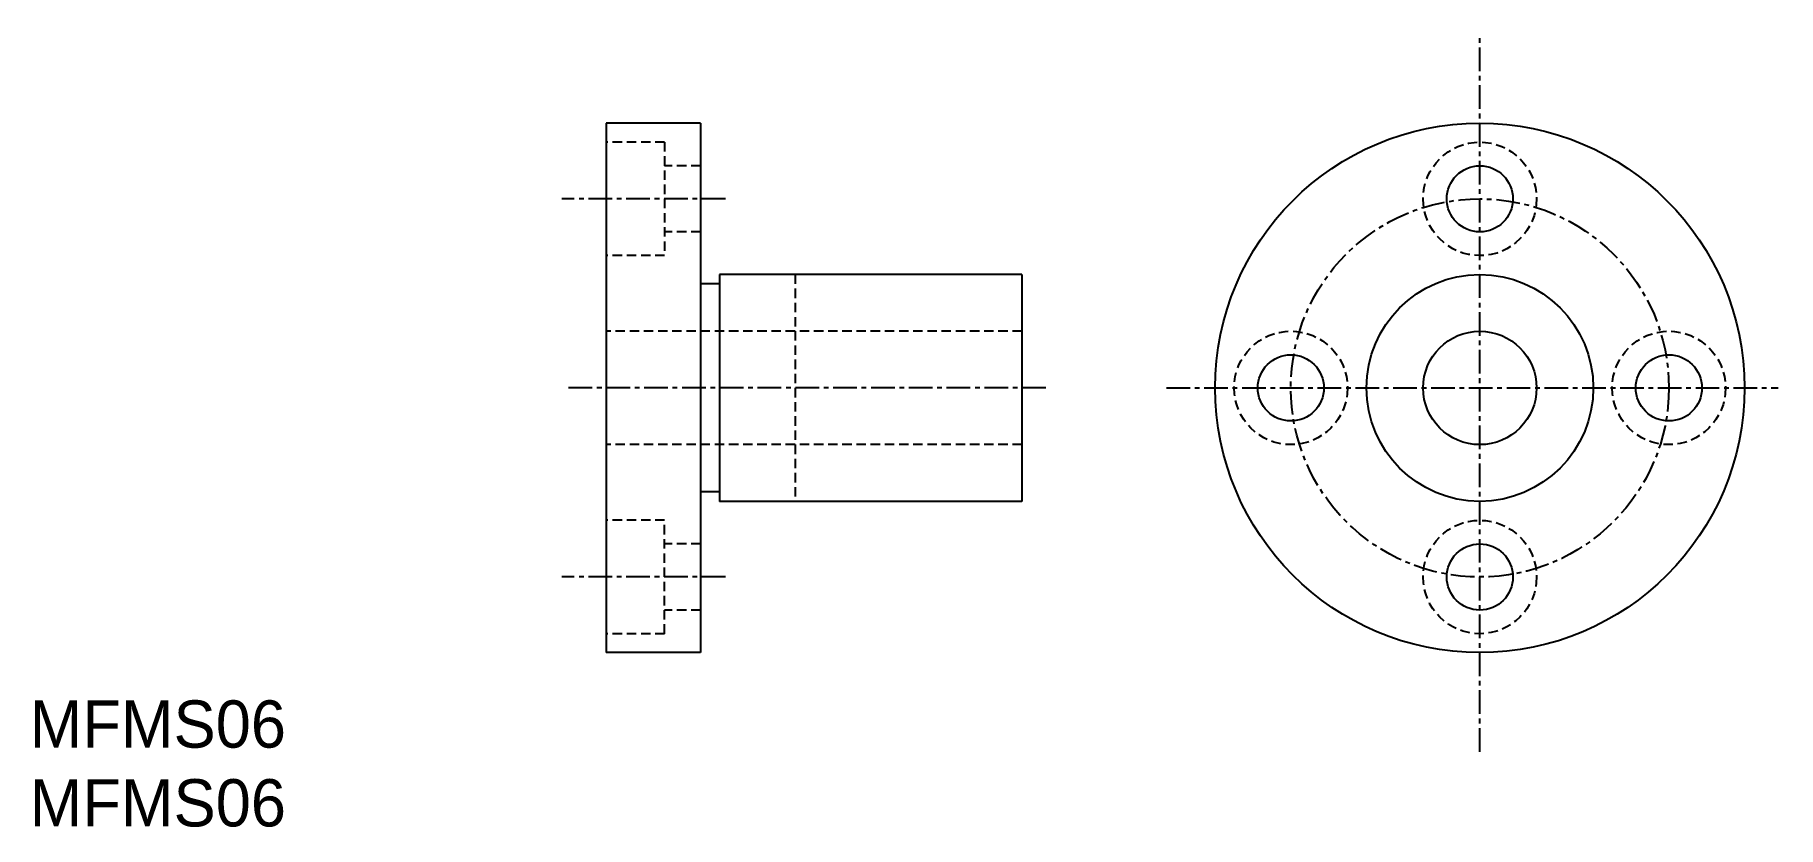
# Model space of a CAD drawing. Extents: x 10.3 to 102.5, y 10 to 51.9.
import ezdxf

# ---------------------------------------------------------------- set-up
doc = ezdxf.new("R2010")
doc.units = 0
doc.linetypes.add('CENTER', pattern=[2, 1.25, -0.25, 0.25, -0.25])
doc.linetypes.add('DASHED', pattern=[0.75, 0.5, -0.25])
doc.layers.get('0').update_dxf_attribs({"linetype": 'CONTINUOUS'})
doc.layers.add('CENTER', color=1, linetype='CENTER')

msp = doc.modelspace()

# ---------------------------------------------------------------- linework, layer by layer
at = {"color": 7, "linetype": 'CONTINUOUS'}
for p, q in [((40.493, 47.195), (40.493, 19.195)), ((45.493, 47.195), (40.493, 47.195)), ((45.493, 47.195), (45.493, 19.195)), ((86.723, 47.195), (86.723, 47.195)), ((62.493, 39.195), (46.493, 39.195)), ((46.493, 39.195), (46.493, 27.195)), ((62.493, 39.195), (62.493, 27.195)), ((46.493, 38.695), (45.493, 38.695)), ((46.493, 27.695), (45.493, 27.695)), ((62.493, 27.195), (46.493, 27.195)), ((45.493, 19.195), (40.493, 19.195)), ((40.493, 19.195), (40.493, 19.195))]:
    msp.add_line(p, q, dxfattribs=at)
at = {"color": 3, "linetype": 'DASHED'}
for p, q in [((43.593, 46.195), (40.493, 46.195)), ((43.593, 46.195), (43.593, 40.195)), ((45.493, 44.945), (43.593, 44.945)), ((45.493, 41.445), (43.593, 41.445)), ((43.593, 40.195), (40.493, 40.195)), ((50.493, 39.195), (50.493, 27.195)), ((62.493, 36.195), (40.493, 36.195)), ((62.493, 30.195), (40.493, 30.195)), ((43.593, 26.195), (40.493, 26.195)), ((43.593, 20.195), (43.593, 26.195)), ((45.493, 24.945), (43.593, 24.945)), ((45.493, 21.445), (43.593, 21.445)), ((43.593, 20.195), (40.493, 20.195))]:
    msp.add_line(p, q, dxfattribs=at)
at = {"color": 7, "linetype": 'CONTINUOUS'}
for centre, radius in [((86.723, 33.195), 14), ((86.723, 43.195), 1.75), ((86.723, 33.195), 6), ((86.723, 33.195), 3), ((76.723, 33.195), 1.75), ((96.723, 33.195), 1.75), ((86.723, 23.195), 1.75)]:
    msp.add_circle(centre, radius, dxfattribs=at)
at = {"color": 3, "linetype": 'DASHED'}
for centre in [(86.723, 43.195), (76.723, 33.195), (96.723, 33.195), (86.723, 23.195)]:
    msp.add_circle(centre, 3, dxfattribs=at)
at = {"layer": 'CENTER', "color": 1, "linetype": 'CENTER'}
for p, q in [((86.723, 13.952), (86.723, 51.867)), ((46.813, 43.195), (38.147, 43.195)), ((63.764, 33.195), (38.304, 33.195)), ((70.142, 33.195), (102.504, 33.195)), ((46.813, 23.195), (38.147, 23.195))]:
    msp.add_line(p, q, dxfattribs=at)
msp.add_circle((86.723, 33.195), 10, dxfattribs=at)

# ---------------------------------------------------------------- texts
at = {"color": 7, "linetype": 'CONTINUOUS'}
for p in [(10, 14.167), (10, 10)]:
    msp.add_text('MFMS06', height=2.5, dxfattribs=at).set_placement(p)

doc.saveas('drawing.dxf')
